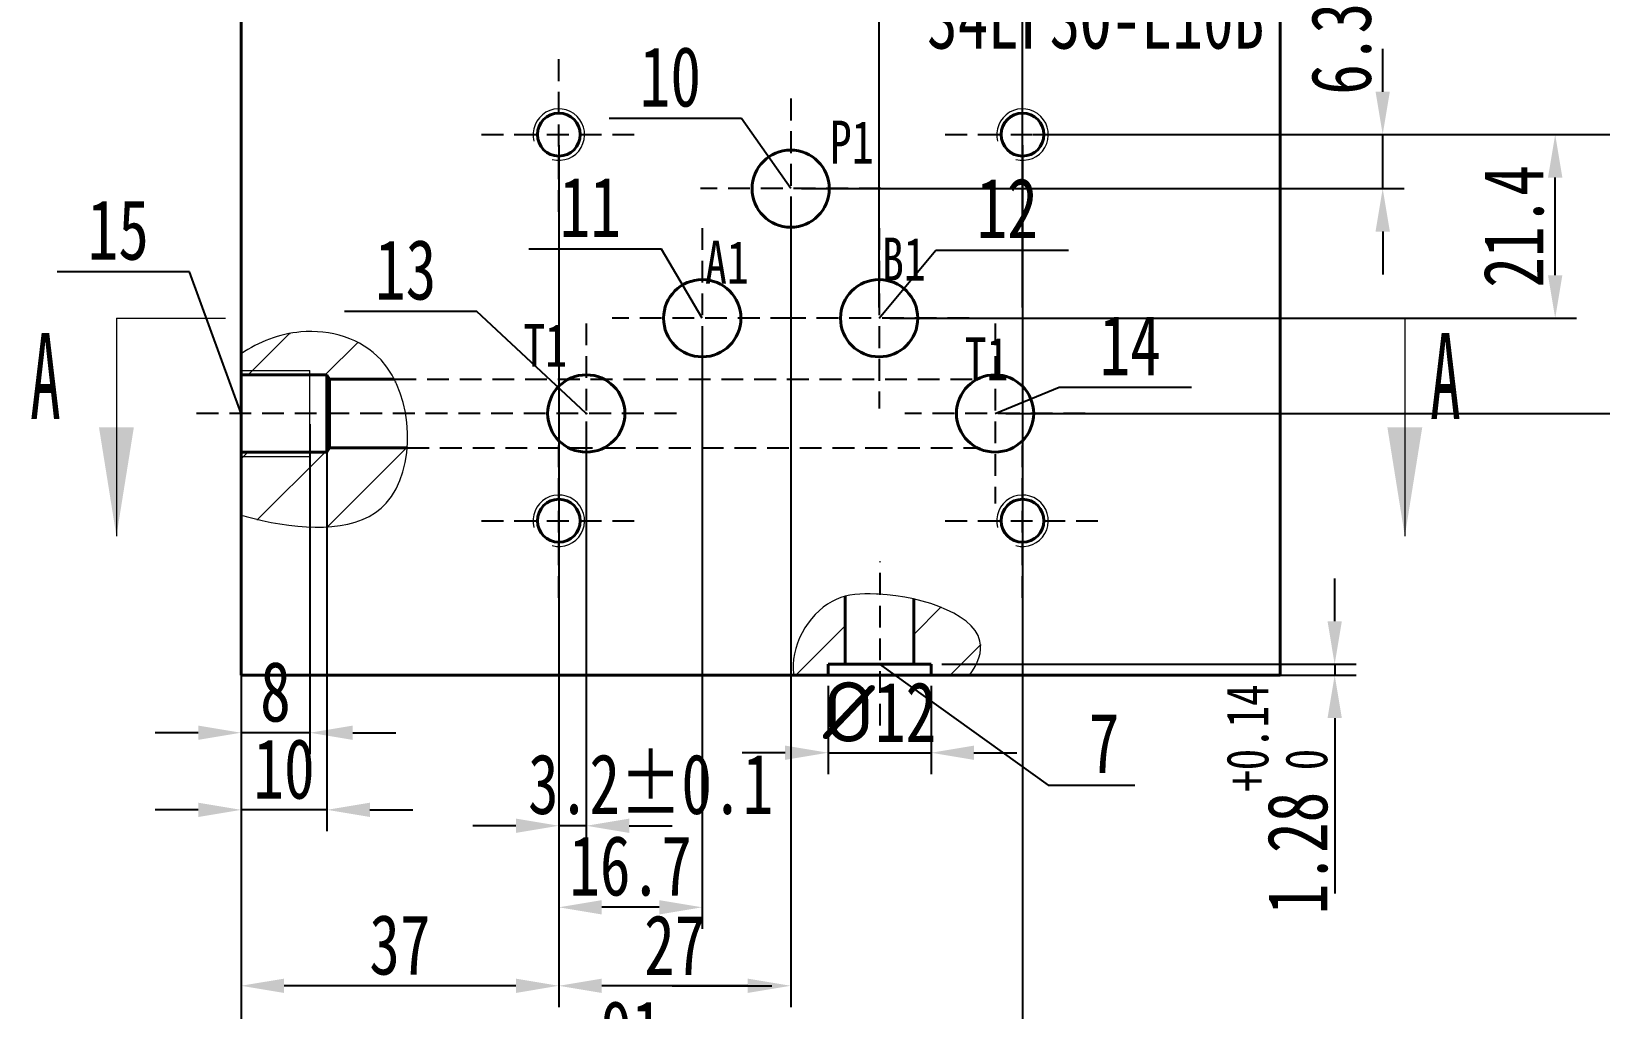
# Model space of a CAD drawing. Header units: millimetres. Extents: x 786 to 1206, y 249 to 546.
# Drawn here: x 927.2 to 1018.6, y 431.1 to 488.1 of the extents above; entities that cross this region are included whole.
import ezdxf
from ezdxf import colors
from ezdxf.entities.mleader import LeaderData, LeaderLine
from ezdxf.math import Vec2, Vec3

# ---------------------------------------------------------------- set-up
doc = ezdxf.new("R2010")
doc.units = ezdxf.units.MM
doc.linetypes.add('HIDDEN', pattern=[1.905, 1.27, -0.635])
doc.layers.add('10', color=7, linetype='Continuous')
doc.styles.add('SLDTEXTSTYLE4', font='TXT', dxfattribs={"width": 0.7})
doc.styles.get("Standard").update_dxf_attribs({"font": '', "height": 3.5})
doc.styles.get('Standard').set_extended_font_data('HYSWLongFangSong')
doc.dimstyles.new('ISO-25', dxfattribs={"dimtxt": 2.5, "dimasz": 2.5, "dimexe": 1.25, "dimexo": 0.625, "dimtad": 1, "dimtxsty": 'Standard', "dimcen": 2.5, "dimadec": 0, "dimazin": 0, "dimtfac": 1, "dimtmove": 0, "dimatfit": 3, "dimfxl": 1, "dimarcsym": 0})
pattern_1 = [(45, (708.027, 285.7158), (-2.245064, 2.245064), [])]
pattern_2 = [(45, (708.027, 285.7158), (-2.245064, 2.245064), [])]

# ---------------------------------------------------------------- blocks, each defined once
blk = doc.blocks.new('SW_DOWELSYMBOL_7')
at = {"layer": '10', "color": 0}
blk.add_circle((0, 0), 2.25, dxfattribs=at)
blk = doc.blocks.new('SW_DOWELSYMBOL_8')
at = {"layer": '10', "color": 0}
blk.add_circle((0, 0), 2.25, dxfattribs=at)
blk = doc.blocks.new('SW_DOWELSYMBOL_9')
at = {"layer": '10', "color": 0}
blk.add_circle((0, 0), 2.25, dxfattribs=at)
blk = doc.blocks.new('SW_DOWELSYMBOL_10')
at = {"layer": '10', "color": 0}
blk.add_circle((0, 0), 2.25, dxfattribs=at)
blk = doc.blocks.new('SW_DOWELSYMBOL_11')
at = {"layer": '10', "color": 0}
blk.add_circle((0, 0), 2.25, dxfattribs=at)
blk = doc.blocks.new('*D73')
at = {"color": 0, "lineweight": -2, "transparency": 16777216}
for p, q in [((973.595, 450.004), (973.595, 444.862)), ((979.595, 450.004), (979.595, 444.862)), ((971.095, 446.112), (968.595, 446.112)), ((973.595, 446.112), (979.595, 446.112)), ((982.095, 446.112), (984.595, 446.112))]:
    blk.add_line(p, q, dxfattribs=at)
at = {"color": 0, "transparency": 16777216}
for points in [[(971.095, 446.529), (971.095, 445.695), (973.595, 446.112)], [(982.095, 446.529), (982.095, 445.695), (979.595, 446.112)]]:
    blk.add_solid(points, dxfattribs=at)
at = {"layer": 'Defpoints', "color": 0, "transparency": 16777216}
for p in [(973.595, 450.629), (979.595, 450.629), (979.595, 446.112)]:
    blk.add_point(p, dxfattribs=at)
at = {"color": 0, "transparency": 16777216, "insert": (976.595, 448.487), "char_height": 3.5, "attachment_point": 5}
blk.add_mtext('{\\fISOCPEUR|b0|i0|c0|p34;%%C}12', dxfattribs=at)
blk = doc.blocks.new('*D74')
at = {"color": 0, "lineweight": -2, "transparency": 16777216}
for p, q in [((1003.097, 453.769), (1003.097, 456.269)), ((980.22, 451.269), (1004.347, 451.269)), ((980.22, 450.629), (1004.347, 450.629)), ((1003.097, 451.269), (1003.097, 450.629)), ((1003.097, 448.129), (1003.097, 445.629))]:
    blk.add_line(p, q, dxfattribs=at)
at = {"color": 0, "transparency": 16777216}
for points in [[(1002.681, 453.769), (1003.514, 453.769), (1003.097, 451.269)], [(1002.681, 448.129), (1003.514, 448.129), (1003.097, 450.629)]]:
    blk.add_solid(points, dxfattribs=at)
at = {"layer": 'Defpoints', "color": 0, "transparency": 16777216}
for p in [(979.595, 451.269), (979.595, 450.629), (1003.097, 450.629)]:
    blk.add_point(p, dxfattribs=at)
at = {"color": 0, "transparency": 16777216, "insert": (999.754, 443.394), "char_height": 3.5, "attachment_point": 5, "rotation": 90}
blk.add_mtext('1.28{\\H0.7x;\\S+0.14^  0;}', dxfattribs=at)
blk = doc.blocks.new('*D75')
at = {"color": 0, "lineweight": -2, "transparency": 16777216}
for p, q in [((939.421, 481.504), (939.421, 431.284)), ((957.921, 481.504), (957.921, 431.284)), ((955.421, 432.534), (941.921, 432.534))]:
    blk.add_line(p, q, dxfattribs=at)
at = {"color": 0, "transparency": 16777216}
for points in [[(941.921, 432.95), (941.921, 432.117), (939.421, 432.534)], [(955.421, 432.95), (955.421, 432.117), (957.921, 432.534)]]:
    blk.add_solid(points, dxfattribs=at)
at = {"layer": 'Defpoints', "color": 0, "transparency": 16777216}
for p in [(939.421, 482.129), (957.921, 482.129), (939.421, 432.534)]:
    blk.add_point(p, dxfattribs=at)
at = {"color": 0, "transparency": 16777216, "insert": (948.671, 434.909), "char_height": 3.5, "attachment_point": 5}
blk.add_mtext('37', dxfattribs=at)
blk = doc.blocks.new('*D76')
at = {"color": 0, "lineweight": -2, "transparency": 16777216}
for p, q in [((939.421, 481.504), (939.421, 426.265)), ((984.921, 481.504), (984.921, 426.265)), ((982.421, 427.515), (941.921, 427.515))]:
    blk.add_line(p, q, dxfattribs=at)
at = {"color": 0, "transparency": 16777216}
for points in [[(941.921, 427.932), (941.921, 427.098), (939.421, 427.515)], [(982.421, 427.932), (982.421, 427.098), (984.921, 427.515)]]:
    blk.add_solid(points, dxfattribs=at)
at = {"layer": 'Defpoints', "color": 0, "transparency": 16777216}
for p in [(939.421, 482.129), (984.921, 482.129), (939.421, 427.515)]:
    blk.add_point(p, dxfattribs=at)
at = {"color": 0, "transparency": 16777216, "insert": (962.171, 429.89), "char_height": 3.5, "attachment_point": 5}
blk.add_mtext('91', dxfattribs=at)
blk = doc.blocks.new('*D77')
at = {"color": 0, "lineweight": -2, "transparency": 16777216}
for p, q in [((1005.893, 484.629), (1005.893, 487.129)), ((985.546, 482.129), (1007.143, 482.129)), ((1005.893, 478.979), (1005.893, 482.129)), ((972.046, 478.979), (1007.143, 478.979)), ((1005.893, 476.479), (1005.893, 473.979))]:
    blk.add_line(p, q, dxfattribs=at)
at = {"color": 0, "transparency": 16777216}
for points in [[(1005.476, 484.629), (1006.31, 484.629), (1005.893, 482.129)], [(1005.476, 476.479), (1006.31, 476.479), (1005.893, 478.979)]]:
    blk.add_solid(points, dxfattribs=at)
at = {"layer": 'Defpoints', "color": 0, "transparency": 16777216}
for p in [(984.921, 482.129), (1005.893, 482.129), (971.421, 478.979)]:
    blk.add_point(p, dxfattribs=at)
at = {"color": 0, "transparency": 16777216, "insert": (1003.486, 487.129), "char_height": 3.5, "attachment_point": 5, "rotation": 90}
blk.add_mtext('6.3', dxfattribs=at)
blk = doc.blocks.new('*D78')
at = {"color": 0, "lineweight": -2, "transparency": 16777216}
for p, q in [((985.546, 482.129), (1017.187, 482.129)), ((1015.937, 473.929), (1015.937, 479.629)), ((977.196, 471.429), (1017.187, 471.429))]:
    blk.add_line(p, q, dxfattribs=at)
at = {"color": 0, "transparency": 16777216}
for points in [[(1015.52, 479.629), (1016.354, 479.629), (1015.937, 482.129)], [(1015.52, 473.929), (1016.354, 473.929), (1015.937, 471.429)]]:
    blk.add_solid(points, dxfattribs=at)
at = {"layer": 'Defpoints', "color": 0, "transparency": 16777216}
for p in [(984.921, 482.129), (1015.937, 482.129), (976.571, 471.429)]:
    blk.add_point(p, dxfattribs=at)
at = {"color": 0, "transparency": 16777216, "insert": (1013.53, 476.779), "char_height": 3.5, "attachment_point": 5, "rotation": 90}
blk.add_mtext('21.4', dxfattribs=at)
blk = doc.blocks.new('*D79')
at = {"color": 0, "lineweight": -2, "transparency": 16777216}
for p, q in [((985.546, 482.129), (1026.97, 482.129)), ((1025.72, 468.379), (1025.72, 479.629)), ((983.946, 465.879), (1026.97, 465.879))]:
    blk.add_line(p, q, dxfattribs=at)
at = {"color": 0, "transparency": 16777216}
for points in [[(1025.303, 479.629), (1026.136, 479.629), (1025.72, 482.129)], [(1025.303, 468.379), (1026.136, 468.379), (1025.72, 465.879)]]:
    blk.add_solid(points, dxfattribs=at)
at = {"layer": 'Defpoints', "color": 0, "transparency": 16777216}
for p in [(984.921, 482.129), (1025.72, 482.129), (983.321, 465.879)]:
    blk.add_point(p, dxfattribs=at)
at = {"color": 0, "transparency": 16777216, "insert": (1023.313, 474.004), "char_height": 3.5, "attachment_point": 5, "rotation": 90}
blk.add_mtext('32.5%%P0.1', dxfattribs=at)
blk = doc.blocks.new('*D80')
at = {"color": 0, "lineweight": -2, "transparency": 16777216}
for p, q in [((957.921, 465.219), (957.921, 440.607)), ((959.521, 465.219), (959.521, 440.607)), ((955.421, 441.857), (952.921, 441.857)), ((959.521, 441.857), (957.921, 441.857)), ((962.021, 441.857), (964.521, 441.857))]:
    blk.add_line(p, q, dxfattribs=at)
at = {"color": 0, "transparency": 16777216}
for points in [[(955.421, 442.274), (955.421, 441.441), (957.921, 441.857)], [(962.021, 442.274), (962.021, 441.441), (959.521, 441.857)]]:
    blk.add_solid(points, dxfattribs=at)
at = {"layer": 'Defpoints', "color": 0, "transparency": 16777216}
for p in [(957.921, 465.844), (959.521, 465.844), (957.921, 441.857)]:
    blk.add_point(p, dxfattribs=at)
at = {"color": 0, "transparency": 16777216, "insert": (963.271, 444.264), "char_height": 3.5, "attachment_point": 5}
blk.add_mtext('3.2%%P0.1', dxfattribs=at)
blk = doc.blocks.new('*D59')
at = {"color": 0, "lineweight": -2, "transparency": 16777216}
for p, q in [((980.746, 500.435), (981.937, 508.203)), ((981.937, 508.203), (997.637, 508.203)), ((976.571, 472.054), (976.571, 501.685)), ((984.921, 472.054), (984.921, 501.685)), ((979.071, 500.435), (982.421, 500.435))]:
    blk.add_line(p, q, dxfattribs=at)
at = {"color": 0, "transparency": 16777216}
for points in [[(979.071, 500.851), (979.071, 500.018), (976.571, 500.435)], [(982.421, 500.851), (982.421, 500.018), (984.921, 500.435)]]:
    blk.add_solid(points, dxfattribs=at)
at = {"layer": 'Defpoints', "color": 0, "transparency": 16777216}
for p in [(984.921, 500.435), (976.571, 471.429), (984.921, 471.429)]:
    blk.add_point(p, dxfattribs=at)
at = {"color": 0, "transparency": 16777216, "insert": (989.787, 510.61), "char_height": 3.5, "attachment_point": 5}
blk.add_mtext('16.7%%P0.1', dxfattribs=at)
blk = doc.blocks.new('_None')
blk = doc.blocks.new('*D82')
at = {"color": 0, "lineweight": -2, "transparency": 16777216}
for p, q in [((939.421, 465.254), (939.421, 446.028)), ((943.421, 465.254), (943.421, 446.028)), ((936.921, 447.278), (934.421, 447.278)), ((943.421, 447.278), (939.421, 447.278)), ((945.921, 447.278), (948.421, 447.278))]:
    blk.add_line(p, q, dxfattribs=at)
at = {"color": 0, "transparency": 16777216}
for points in [[(936.921, 447.695), (936.921, 446.862), (939.421, 447.278)], [(945.921, 447.695), (945.921, 446.862), (943.421, 447.278)]]:
    blk.add_solid(points, dxfattribs=at)
at = {"layer": 'Defpoints', "color": 0, "transparency": 16777216}
for p in [(939.421, 465.879), (943.421, 465.879), (939.421, 447.278)]:
    blk.add_point(p, dxfattribs=at)
at = {"color": 0, "transparency": 16777216, "insert": (941.421, 449.653), "char_height": 3.5, "attachment_point": 5}
blk.add_mtext('8', dxfattribs=at)
blk = doc.blocks.new('*D83')
at = {"color": 0, "lineweight": -2, "transparency": 16777216}
for p, q in [((939.421, 465.254), (939.421, 441.535)), ((944.421, 465.254), (944.421, 441.535)), ((936.921, 442.785), (934.421, 442.785)), ((944.421, 442.785), (939.421, 442.785)), ((946.921, 442.785), (949.421, 442.785))]:
    blk.add_line(p, q, dxfattribs=at)
at = {"color": 0, "transparency": 16777216}
for points in [[(936.921, 443.202), (936.921, 442.368), (939.421, 442.785)], [(946.921, 443.202), (946.921, 442.368), (944.421, 442.785)]]:
    blk.add_solid(points, dxfattribs=at)
at = {"layer": 'Defpoints', "color": 0, "transparency": 16777216}
for p in [(939.421, 465.879), (944.421, 465.879), (939.421, 442.785)]:
    blk.add_point(p, dxfattribs=at)
at = {"color": 0, "transparency": 16777216, "insert": (941.921, 445.16), "char_height": 3.5, "attachment_point": 5}
blk.add_mtext('10', dxfattribs=at)
blk = doc.blocks.new('*D84')
at = {"color": 0, "lineweight": -2, "transparency": 16777216}
for p, q in [((957.921, 478.354), (957.921, 431.284)), ((971.421, 478.354), (971.421, 431.284)), ((968.921, 432.534), (960.421, 432.534))]:
    blk.add_line(p, q, dxfattribs=at)
at = {"color": 0, "transparency": 16777216}
for points in [[(960.421, 432.95), (960.421, 432.117), (957.921, 432.534)], [(968.921, 432.95), (968.921, 432.117), (971.421, 432.534)]]:
    blk.add_solid(points, dxfattribs=at)
at = {"layer": 'Defpoints', "color": 0, "transparency": 16777216}
for p in [(957.921, 478.979), (971.421, 478.979), (957.921, 432.534)]:
    blk.add_point(p, dxfattribs=at)
at = {"color": 0, "transparency": 16777216, "insert": (964.671, 434.909), "char_height": 3.5, "attachment_point": 5}
blk.add_mtext('27', dxfattribs=at)
blk = doc.blocks.new('*D85')
at = {"color": 0, "lineweight": -2, "transparency": 16777216}
for p, q in [((966.271, 470.804), (966.271, 435.857)), ((957.921, 459.004), (957.921, 435.857)), ((963.771, 437.107), (960.421, 437.107))]:
    blk.add_line(p, q, dxfattribs=at)
at = {"color": 0, "transparency": 16777216}
for points in [[(960.421, 437.524), (960.421, 436.691), (957.921, 437.107)], [(963.771, 437.524), (963.771, 436.691), (966.271, 437.107)]]:
    blk.add_solid(points, dxfattribs=at)
at = {"layer": 'Defpoints', "color": 0, "transparency": 16777216}
for p in [(966.271, 471.429), (957.921, 459.629), (957.921, 437.107)]:
    blk.add_point(p, dxfattribs=at)
at = {"color": 0, "transparency": 16777216, "insert": (962.096, 439.514), "char_height": 3.5, "attachment_point": 5}
blk.add_mtext('16.7', dxfattribs=at)

msp = doc.modelspace()

# ---------------------------------------------------------------- hatches: boundary and pattern name
at = {"linetype": 'Continuous', "lineweight": 0}
h = msp.add_hatch(dxfattribs=at)
h.set_pattern_fill('ANSI31', style=0)
h.set_pattern_definition(pattern_1)
edge = h.paths.add_edge_path(flags=0)
edge.add_spline(control_points=[(949.0952, 463.8789), (948.9964, 462.6209), (947.7196, 458.9243), (942.9213, 459.0556), (939.8182, 459.8386), (939.4211, 459.9626)], knot_values=[0.479497, 0.479497, 0.479497, 0.479497, 0.5711586, 0.7682689, 0.7987337, 0.7987337, 0.7987337, 0.7987337], weights=[1, 1, 1, 1, 1, 1], degree=3, periodic=0)
edge.add_spline(control_points=[(939.4211, 459.9626), (939.8182, 459.8386), (942.9213, 459.0556), (949.7324, 458.8692), (949.4552, 469.404), (943.3026, 471.1453), (940.45, 470.0684), (939.4211, 469.3528)], knot_values=[0.2012663, 0.2012663, 0.2012663, 0.2012663, 0.2317311, 0.4288414, 0.6544157, 0.788304, 0.8853018, 0.8853018, 0.8853018, 0.8853018], weights=[1, 1, 1, 1, 1, 1, 1, 1], degree=3, periodic=0)
edge.add_spline(control_points=[(939.4211, 469.3528), (940.45, 470.0684), (943.3026, 471.1453), (946.8833, 470.1319), (948.1294, 468.2926), (948.3425, 467.8789)], knot_values=[0.1146982, 0.1146982, 0.1146982, 0.1146982, 0.211696, 0.3455843, 0.3803532, 0.3803532, 0.3803532, 0.3803532], weights=[1, 1, 1, 1, 1, 1], degree=3, periodic=0)
edge.add_spline(control_points=[(948.3425, 467.8789), (948.3426, 467.8789), (948.3446, 467.875), (948.3485, 467.8673), (948.3614, 467.8421), (948.3961, 467.7746), (948.4435, 467.6736), (948.4922, 467.5695), (948.5553, 467.4269), (948.6201, 467.2589), (948.6823, 467.0975), (948.7478, 466.9081), (948.8074, 466.7042), (948.8645, 466.509), (948.9176, 466.2955), (948.9613, 466.0792), (949.0044, 465.8656), (949.0394, 465.6437), (949.0642, 465.4317), (949.0894, 465.217), (949.1048, 465.0065), (949.1125, 464.8187), (949.1202, 464.6289), (949.1202, 464.4569), (949.1171, 464.317), (949.1141, 464.1773), (949.108, 464.0659), (949.1032, 463.9918), (949.0985, 463.9177), (949.0952, 463.879), (949.0952, 463.8789)], knot_values=[0, 0, 0, 0, 0.0004297, 0.0004297, 0.0004297, 0.0018556, 0.0018556, 0.0018556, 0.0033229, 0.0033229, 0.0033229, 0.0047315, 0.0047315, 0.0047315, 0.0060795, 0.0060795, 0.0060795, 0.007411, 0.007411, 0.007411, 0.0087602, 0.0087602, 0.0087602, 0.0101227, 0.0101227, 0.0101227, 0.0114833, 0.0114833, 0.0114833, 0.0128442, 0.0128442, 0.0128442, 0.0128442], weights=[1, 1, 1, 1, 1, 1, 1, 1, 1, 1, 1, 1, 1, 1, 1, 1, 1, 1, 1, 1, 1, 1, 1, 1, 1, 1, 1, 1, 1, 1, 1], degree=3, periodic=0)
edge = h.paths.add_edge_path(flags=0)
edge.add_spline(control_points=[(947.4211, 469.1571), (947.4211, 469.1571), (947.402, 469.1764), (947.3656, 469.2112), (947.3111, 469.2635), (947.2167, 469.3513), (947.0933, 469.4521), (946.9331, 469.5829), (946.7192, 469.7384), (946.4661, 469.8857), (946.2419, 470.0161), (945.9811, 470.1437), (945.6963, 470.2529), (945.4318, 470.3543), (945.1405, 470.442), (944.841, 470.507), (944.5377, 470.5729), (944.2184, 470.6171), (943.9103, 470.6377), (943.5818, 470.6596), (943.2565, 470.6554), (942.9651, 470.6335), (942.6686, 470.6113), (942.3978, 470.5705), (942.1744, 470.5271), (941.9599, 470.4853), (941.783, 470.4403), (941.6569, 470.4056), (941.5323, 470.3713), (941.4543, 470.3466), (941.4298, 470.339), (941.4043, 470.331), (941.4364, 470.3416), (941.5229, 470.3673), (941.6103, 470.3932), (941.7552, 470.4347), (941.9452, 470.4784), (942.1252, 470.5198), (942.3503, 470.5638), (942.6048, 470.5967), (942.8485, 470.6282), (943.1255, 470.6499), (943.4156, 470.6522), (943.7187, 470.6545), (944.0445, 470.6354), (944.3632, 470.5915), (944.7285, 470.5413), (945.0965, 470.4565), (945.4285, 470.3479), (945.7829, 470.2321), (946.1092, 470.0855), (946.3835, 469.9327), (946.6145, 469.804), (946.8152, 469.6678), (946.9764, 469.5445), (947.1138, 469.4394), (947.2252, 469.3418), (947.3016, 469.2713), (947.3787, 469.2003), (947.4211, 469.1571), (947.4211, 469.1571)], knot_values=[0, 0, 0, 0, 0.0011592, 0.0011592, 0.0011592, 0.0029071, 0.0029071, 0.0029071, 0.0051819, 0.0051819, 0.0051819, 0.007192, 0.007192, 0.007192, 0.0090593, 0.0090593, 0.0090593, 0.0109542, 0.0109542, 0.0109542, 0.0129781, 0.0129781, 0.0129781, 0.0150353, 0.0150353, 0.0150353, 0.0170081, 0.0170081, 0.0170081, 0.0189572, 0.0189572, 0.0189572, 0.0209914, 0.0209914, 0.0209914, 0.0230446, 0.0230446, 0.0230446, 0.0249869, 0.0249869, 0.0249869, 0.0268469, 0.0268469, 0.0268469, 0.0287946, 0.0287946, 0.0287946, 0.0310367, 0.0310367, 0.0310367, 0.0334267, 0.0334267, 0.0334267, 0.0354275, 0.0354275, 0.0354275, 0.0371319, 0.0371319, 0.0371319, 0.0388592, 0.0388592, 0.0388592, 0.0388592], weights=[1, 1, 1, 1, 1, 1, 1, 1, 1, 1, 1, 1, 1, 1, 1, 1, 1, 1, 1, 1, 1, 1, 1, 1, 1, 1, 1, 1, 1, 1, 1, 1, 1, 1, 1, 1, 1, 1, 1, 1, 1, 1, 1, 1, 1, 1, 1, 1, 1, 1, 1, 1, 1, 1, 1, 1, 1, 1, 1, 1, 1], degree=3, periodic=0)
edge = h.paths.add_edge_path(flags=0)
edge.add_spline(control_points=[(947.4211, 460.2365), (947.4211, 460.2365), (947.4177, 460.2338), (947.4109, 460.2286), (947.3873, 460.2104), (947.3215, 460.1596), (947.2215, 460.0922), (947.0972, 460.0084), (946.9167, 459.8985), (946.6944, 459.793), (946.4892, 459.6956), (946.2427, 459.5995), (945.9691, 459.5197), (945.7036, 459.4423), (945.4058, 459.3785), (945.0975, 459.3344), (944.7822, 459.2894), (944.4473, 459.2637), (944.1222, 459.2554), (943.7876, 459.2468), (943.4536, 459.2561), (943.1494, 459.2751), (942.8441, 459.2941), (942.56, 459.3231), (942.32, 459.3526), (942.0832, 459.3817), (941.8829, 459.4118), (941.735, 459.4355), (941.588, 459.459), (941.489, 459.4766), (941.4462, 459.4841), (941.4031, 459.4917), (941.4163, 459.4893), (941.4848, 459.4773), (941.554, 459.4653), (941.6817, 459.4432), (941.8566, 459.4165), (942.0295, 459.3901), (942.2533, 459.3587), (942.5102, 459.3305), (942.7592, 459.3031), (943.0458, 459.2782), (943.3483, 459.2643), (943.6469, 459.2505), (943.9688, 459.2473), (944.2882, 459.261), (944.6248, 459.2755), (944.9683, 459.3097), (945.287, 459.3641), (945.6319, 459.423), (945.9586, 459.5079), (946.2383, 459.606), (946.4995, 459.6977), (946.7277, 459.8032), (946.9097, 459.9027), (947.0702, 459.9904), (947.1986, 460.075), (947.2859, 460.1365), (947.3736, 460.1984), (947.4211, 460.2365), (947.4211, 460.2365)], knot_values=[0, 0, 0, 0, 0.0004957, 0.0004957, 0.0004957, 0.00224, 0.00224, 0.00224, 0.004413, 0.004413, 0.004413, 0.0064152, 0.0064152, 0.0064152, 0.0083594, 0.0083594, 0.0083594, 0.0103508, 0.0103508, 0.0103508, 0.0124016, 0.0124016, 0.0124016, 0.0144581, 0.0144581, 0.0144581, 0.0164858, 0.0164858, 0.0164858, 0.0185008, 0.0185008, 0.0185008, 0.0205382, 0.0205382, 0.0205382, 0.0225987, 0.0225987, 0.0225987, 0.024635, 0.024635, 0.024635, 0.0266082, 0.0266082, 0.0266082, 0.0285563, 0.0285563, 0.0285563, 0.0306134, 0.0306134, 0.0306134, 0.0328432, 0.0328432, 0.0328432, 0.0349174, 0.0349174, 0.0349174, 0.0367419, 0.0367419, 0.0367419, 0.0385846, 0.0385846, 0.0385846, 0.0385846], weights=[1, 1, 1, 1, 1, 1, 1, 1, 1, 1, 1, 1, 1, 1, 1, 1, 1, 1, 1, 1, 1, 1, 1, 1, 1, 1, 1, 1, 1, 1, 1, 1, 1, 1, 1, 1, 1, 1, 1, 1, 1, 1, 1, 1, 1, 1, 1, 1, 1, 1, 1, 1, 1, 1, 1, 1, 1, 1, 1, 1, 1], degree=3, periodic=0)
h = msp.add_hatch(dxfattribs=at)
h.set_pattern_fill('ANSI31', style=0)
h.set_pattern_definition(pattern_1)
edge = h.paths.add_edge_path(flags=0)
edge.add_line((944.5713, 467.8789), (948.3425, 467.8789))
edge.add_spline(control_points=[(948.3425, 467.8789), (948.1294, 468.2926), (946.8833, 470.1319), (943.3026, 471.1453), (940.45, 470.0684), (939.4211, 469.3528)], knot_values=[0.6196468, 0.6196468, 0.6196468, 0.6196468, 0.6544157, 0.788304, 0.8853018, 0.8853018, 0.8853018, 0.8853018], weights=[1, 1, 1, 1, 1, 1], degree=3, periodic=0)
edge.add_line((939.4211, 469.3528), (939.4211, 468.1289))
edge.add_line((939.4211, 468.1289), (944.4211, 468.1289))
edge.add_spline(control_points=[(944.4211, 468.1289), (944.4712, 468.0456), (944.5213, 467.9622), (944.5713, 467.8789)], knot_values=[0.0063036, 0.0063036, 0.0063036, 0.0063036, 0.0068869, 0.0068869, 0.0068869, 0.0068869], weights=[1, 1, 1, 1], degree=3, periodic=0)
h = msp.add_hatch(dxfattribs=at)
h.set_pattern_fill('ANSI31', style=0)
h.set_pattern_definition(pattern_1)
edge = h.paths.add_edge_path(flags=0)
edge.add_line((949.0952, 463.8789), (944.5713, 463.8789))
edge.add_spline(control_points=[(944.5713, 463.8789), (944.5213, 463.7956), (944.4712, 463.7122), (944.4211, 463.6289)], knot_values=[0.0162422, 0.0162422, 0.0162422, 0.0162422, 0.0168284, 0.0168284, 0.0168284, 0.0168284], weights=[1, 1, 1, 1], degree=3, periodic=0)
edge.add_line((944.4211, 463.6289), (939.4211, 463.6289))
edge.add_line((939.4211, 463.6289), (939.4211, 459.9626))
edge.add_spline(control_points=[(939.4211, 459.9626), (939.8182, 459.8386), (942.9213, 459.0556), (947.7196, 458.9243), (948.9964, 462.6209), (949.0952, 463.8789)], knot_values=[0.2012663, 0.2012663, 0.2012663, 0.2012663, 0.2317311, 0.4288414, 0.520503, 0.520503, 0.520503, 0.520503], weights=[1, 1, 1, 1, 1, 1], degree=3, periodic=0)
h = msp.add_hatch(dxfattribs=at)
h.set_pattern_fill('ANSI31', style=0)
h.set_pattern_definition(pattern_2)
edge = h.paths.add_edge_path(flags=0)
edge.add_spline(control_points=[(978.5953, 455.0686), (980.4615, 454.643), (983.0617, 453.3478), (982.3386, 451.3096), (981.8314, 450.6289)], knot_values=[0.3369233, 0.3369233, 0.3369233, 0.3369233, 0.5098662, 0.60043, 0.60043, 0.60043, 0.60043], weights=[1, 1, 1, 1, 1], degree=3, periodic=0)
edge.add_spline(control_points=[(981.8314, 450.6289), (982.3386, 451.3096), (983.2797, 453.9625), (977.4707, 455.6896), (972.9218, 455.0698), (971.3366, 452.2421), (971.5998, 450.6289)], knot_values=[0.39957, 0.39957, 0.39957, 0.39957, 0.4901338, 0.742546, 0.8244866, 1, 1, 1, 1], weights=[1, 1, 1, 1, 1, 1, 1], degree=3, periodic=0)
edge.add_spline(control_points=[(971.5998, 450.6289), (971.5843, 450.7243), (971.5734, 450.8208), (971.5671, 450.9176), (971.5401, 451.3277), (971.595, 451.7496), (971.7027, 452.1414), (971.7971, 452.4848), (971.9344, 452.8157), (972.0939, 453.1134), (972.2322, 453.3717), (972.3903, 453.61), (972.5476, 453.8129), (972.7008, 454.0102), (972.8563, 454.1779), (972.9891, 454.3063), (973.1263, 454.439), (973.2421, 454.5337), (973.3169, 454.5923), (973.3913, 454.6506), (973.4274, 454.6757), (973.4202, 454.6704), (973.4131, 454.6653), (973.365, 454.6311), (973.2824, 454.565), (973.1958, 454.4956), (973.0687, 454.3879), (972.9235, 454.2416), (972.7787, 454.0956), (972.6129, 453.9069), (972.4541, 453.6882), (972.2508, 453.4082), (972.0535, 453.0709), (971.9005, 452.7092), (971.767, 452.3933), (971.6629, 452.0508), (971.6069, 451.7016), (971.5505, 451.3499), (971.5425, 450.9805), (971.5998, 450.6289)], knot_values=[0, 0, 0, 0, 0.0005821, 0.0005821, 0.0005821, 0.0030963, 0.0030963, 0.0030963, 0.0052877, 0.0052877, 0.0052877, 0.0071868, 0.0071868, 0.0071868, 0.0090379, 0.0090379, 0.0090379, 0.0109528, 0.0109528, 0.0109528, 0.012856, 0.012856, 0.012856, 0.0147022, 0.0147022, 0.0147022, 0.016641, 0.016641, 0.016641, 0.0185731, 0.0185731, 0.0185731, 0.0210565, 0.0210565, 0.0210565, 0.0232156, 0.0232156, 0.0232156, 0.025399, 0.025399, 0.025399, 0.025399], weights=[1, 1, 1, 1, 1, 1, 1, 1, 1, 1, 1, 1, 1, 1, 1, 1, 1, 1, 1, 1, 1, 1, 1, 1, 1, 1, 1, 1, 1, 1, 1, 1, 1, 1, 1, 1, 1, 1, 1, 1], degree=3, periodic=0)
edge.add_spline(control_points=[(971.5998, 450.6289), (971.3366, 452.2421), (972.605, 454.5047), (974.329, 455.1572), (974.5953, 455.2262)], knot_values=[0, 0, 0, 0, 0.1755134, 0.2059991, 0.2059991, 0.2059991, 0.2059991], weights=[1, 1, 1, 1, 1], degree=3, periodic=0)
edge.add_spline(control_points=[(974.5953, 455.2262), (974.5954, 455.2262), (974.6009, 455.2277), (974.6118, 455.2304), (974.6406, 455.2378), (974.7087, 455.2551), (974.8099, 455.2755), (974.9091, 455.2954), (975.0429, 455.3184), (975.2008, 455.3366), (975.3578, 455.3546), (975.5431, 455.3681), (975.7417, 455.3736), (975.9424, 455.3791), (976.1624, 455.3771), (976.3829, 455.3681), (976.6075, 455.3589), (976.8391, 455.342), (977.058, 455.3201), (977.278, 455.298), (977.4914, 455.2703), (977.6808, 455.2416), (977.8671, 455.2134), (978.0352, 455.1836), (978.1719, 455.1574), (978.3066, 455.1316), (978.4142, 455.1087), (978.4859, 455.093), (978.5577, 455.0773), (978.5953, 455.0686), (978.5953, 455.0686)], knot_values=[0, 0, 0, 0, 0.0005113, 0.0005113, 0.0005113, 0.0018821, 0.0018821, 0.0018821, 0.0032248, 0.0032248, 0.0032248, 0.0045593, 0.0045593, 0.0045593, 0.0059082, 0.0059082, 0.0059082, 0.007282, 0.007282, 0.007282, 0.0086628, 0.0086628, 0.0086628, 0.0100209, 0.0100209, 0.0100209, 0.011359, 0.011359, 0.011359, 0.0126984, 0.0126984, 0.0126984, 0.0126984], weights=[1, 1, 1, 1, 1, 1, 1, 1, 1, 1, 1, 1, 1, 1, 1, 1, 1, 1, 1, 1, 1, 1, 1, 1, 1, 1, 1, 1, 1, 1, 1], degree=3, periodic=0)
h = msp.add_hatch(dxfattribs=at)
h.set_pattern_fill('ANSI31', style=0)
h.set_pattern_definition(pattern_2)
edge = h.paths.add_edge_path(flags=0)
edge.add_spline(control_points=[(974.5953, 455.2262), (974.329, 455.1572), (972.605, 454.5047), (971.3366, 452.2421), (971.5998, 450.6289)], knot_values=[0.7940009, 0.7940009, 0.7940009, 0.7940009, 0.8244866, 1, 1, 1, 1], weights=[1, 1, 1, 1, 1], degree=3, periodic=0)
edge.add_line((971.5998, 450.6289), (973.5953, 450.6289))
edge.add_line((973.5953, 450.6289), (973.5953, 451.2689))
edge.add_line((973.5953, 451.2689), (974.5953, 451.2689))
edge.add_line((974.5953, 451.2689), (974.5953, 455.2262))
h = msp.add_hatch(dxfattribs=at)
h.set_pattern_fill('ANSI31', style=0)
h.set_pattern_definition(pattern_2)
edge = h.paths.add_edge_path(flags=0)
edge.add_line((978.5953, 451.2689), (979.5953, 451.2689))
edge.add_line((979.5953, 451.2689), (979.5953, 450.6289))
edge.add_line((979.5953, 450.6289), (981.8314, 450.6289))
edge.add_spline(control_points=[(981.8314, 450.6289), (982.3386, 451.3096), (983.0617, 453.3478), (980.4615, 454.643), (978.5953, 455.0686)], knot_values=[0.39957, 0.39957, 0.39957, 0.39957, 0.4901338, 0.6630767, 0.6630767, 0.6630767, 0.6630767], weights=[1, 1, 1, 1, 1], degree=3, periodic=0)
edge.add_line((978.5953, 455.0686), (978.5953, 451.2689))

# ---------------------------------------------------------------- linework, layer by layer
at = {"color": 7, "linetype": 'Continuous', "lineweight": 40}
for p, q in [((939.4211, 496.6289), (939.4211, 450.6289)), ((999.9211, 450.6289), (999.9211, 496.6289)), ((939.4211, 468.1289), (944.4211, 468.1289)), ((944.4211, 468.1289), (944.5713, 467.8789)), ((944.4211, 468.1289), (944.4211, 463.6289)), ((944.5713, 467.8789), (944.5713, 463.8789)), ((944.5713, 467.8789), (948.3425, 467.8789)), ((944.4211, 463.6289), (939.4211, 463.6289)), ((944.5713, 463.8789), (944.4211, 463.6289)), ((949.0952, 463.8789), (944.5713, 463.8789)), ((974.5953, 455.2262), (974.5953, 451.2689)), ((978.5953, 451.2689), (978.5953, 455.0686)), ((939.4211, 450.6289), (999.9211, 450.6289)), ((973.5953, 451.2689), (974.5953, 451.2689)), ((973.5953, 451.2689), (973.5953, 450.6289)), ((978.5953, 451.2689), (974.5953, 451.2689)), ((978.5953, 451.2689), (974.5953, 451.2689)), ((978.5953, 451.2689), (979.5953, 451.2689)), ((979.5953, 450.6289), (979.5953, 451.2689))]:
    msp.add_line(p, q, dxfattribs=at)
at = {"linetype": 'HIDDEN'}
for p, q in [((957.9211, 477.6289), (957.9211, 486.6289)), ((984.9211, 477.6289), (984.9211, 486.6289)), ((971.4211, 484.2289), (971.4211, 473.7289)), ((953.4211, 482.1289), (962.4211, 482.1289)), ((980.4211, 482.1289), (989.4211, 482.1289)), ((976.6711, 478.9789), (966.1711, 478.9789)), ((966.2711, 476.6789), (966.2711, 466.1789)), ((976.5711, 476.6789), (976.5711, 466.1789)), ((959.5211, 471.1289), (959.5211, 460.6289)), ((971.5211, 471.4289), (961.0211, 471.4289)), ((981.8211, 471.4289), (971.3211, 471.4289)), ((983.3211, 471.1289), (983.3211, 460.6289)), ((948.3425, 467.8789), (982.2903, 467.8789)), ((964.7711, 465.8789), (936.4211, 465.8789)), ((964.7711, 465.8789), (954.2711, 465.8789)), ((988.5711, 465.8789), (978.0711, 465.8789)), ((949.0952, 463.8789), (982.2903, 463.8789)), ((957.9211, 455.1289), (957.9211, 464.1289)), ((984.9211, 455.1289), (984.9211, 464.1289)), ((953.4211, 459.6289), (962.4211, 459.6289)), ((980.4211, 459.6289), (989.4211, 459.6289)), ((976.6305, 447.6957), (976.6305, 457.2563))]:
    msp.add_line(p, q, dxfattribs=at)
at = {"color": 7, "lineweight": 0}
for p, q in [((932.1611, 471.4289), (938.5111, 471.4289)), ((1007.1811, 471.4289), (1000.8311, 471.4289))]:
    msp.add_line(p, q, dxfattribs=at)
at = {"color": 7, "linetype": 'Continuous', "lineweight": 0}
for p, q in [((932.1611, 471.4289), (932.1611, 458.7289)), ((1007.1811, 471.4289), (1007.1811, 458.7289)), ((939.4211, 468.3789), (943.4211, 468.3789)), ((943.4211, 463.3789), (943.4211, 468.3789)), ((939.4211, 463.3789), (943.4211, 463.3789))]:
    msp.add_line(p, q, dxfattribs=at)
at = {"lineweight": 40}
for p, q in [((976.5953, 451.2689), (979.5953, 451.2689)), ((979.5953, 451.2689), (979.5953, 450.6289))]:
    msp.add_line(p, q, dxfattribs=at)
for p, q in [((1003.0974, 445.6289), (1003.0974, 443.3937)), ((1003.0974, 443.3937), (1003.0974, 437.9087)), ((964.5211, 432.5336), (966.7125, 432.5336)), ((966.7125, 432.5336), (970.3218, 432.5336))]:
    msp.add_line(p, q)
at = {"color": 7, "linetype": 'Continuous', "lineweight": 40}
for centre, radius in [((957.9211, 482.1289), 1.25), ((984.9211, 482.1289), 1.25), ((971.4211, 478.9789), 2.25), ((966.2711, 471.4289), 2.25), ((976.5711, 471.4289), 2.25), ((959.5211, 465.8789), 2.25), ((983.3211, 465.8789), 2.25), ((957.9211, 459.6289), 1.25), ((984.9211, 459.6289), 1.25)]:
    msp.add_circle(centre, radius, dxfattribs=at)
at = {"color": 7, "linetype": 'Continuous', "lineweight": 0}
for centre in [(957.9211, 482.1289), (984.9211, 482.1289), (957.9211, 459.6289), (984.9211, 459.6289)]:
    msp.add_arc(centre, 1.5, 255, 195, dxfattribs=at)
for points, knots in [([(939.4211, 459.9626), (939.8182, 459.8386), (942.9213, 459.0556), (949.7324, 458.8692), (949.4552, 469.404), (943.3026, 471.1453), (940.45, 470.0684), (939.4211, 469.3528)], [0.20126631, 0.20126631, 0.20126631, 0.20126631, 0.23173115, 0.42884136, 0.65441567, 0.78830399, 0.88530178, 0.88530178, 0.88530178, 0.88530178]), ([(981.8314, 450.6289), (982.3386, 451.3096), (983.2797, 453.9625), (977.4707, 455.6896), (972.9218, 455.0698), (971.3366, 452.2421), (971.5998, 450.6289)], [0.39956997, 0.39956997, 0.39956997, 0.39956997, 0.49013377, 0.74254599, 0.82448663, 1, 1, 1, 1])]:
    msp.add_open_spline(points, degree=3, knots=knots, dxfattribs=at)
at = {"color": 7, "linetype": 'Continuous', "lineweight": 15}
msp.add_open_spline([(958.336, 467.7575), (958.3373, 467.7696), (958.3385, 467.7817), (958.3398, 467.7939)], degree=3, dxfattribs=at)
msp.add_open_spline([(959.5211, 465.8437), (959.5243, 465.8437), (959.5275, 465.8442), (959.5306, 465.8451), (959.5343, 465.8461), (959.5378, 465.8478), (959.5409, 465.85), (959.5441, 465.8523), (959.5469, 465.855), (959.5491, 465.8582), (959.5514, 465.8614), (959.5532, 465.865), (959.5543, 465.8687), (959.5554, 465.8725), (959.5559, 465.8765), (959.5558, 465.8805), (959.5556, 465.8845), (959.5547, 465.8885), (959.5532, 465.8922), (959.5517, 465.8959), (959.5496, 465.8994), (959.5469, 465.9024), (959.5443, 465.9054), (959.5412, 465.9079), (959.5377, 465.9098), (959.5343, 465.9117), (959.5305, 465.913), (959.5267, 465.9137), (959.5229, 465.9143), (959.5189, 465.9143), (959.5151, 465.9136), (959.5114, 465.9129), (959.5077, 465.9116), (959.5043, 465.9097), (959.501, 465.9078), (959.4979, 465.9054), (959.4953, 465.9025), (959.4928, 465.8996), (959.4906, 465.8962), (959.4891, 465.8926), (959.4876, 465.8889), (959.4867, 465.885), (959.4865, 465.8811), (959.4862, 465.8771), (959.4867, 465.873), (959.4878, 465.8692), (959.4889, 465.8653), (959.4906, 465.8616), (959.493, 465.8584), (959.4952, 465.8551), (959.4981, 465.8522), (959.5014, 465.85), (959.5046, 465.8477), (959.5082, 465.846), (959.512, 465.8449), (959.5149, 465.8441), (959.518, 465.8437), (959.5211, 465.8437)], degree=3, knots=[0, 0, 0, 0, 0.00001914167, 0.00001914167, 0.00001914167, 0.00004220445, 0.00004220445, 0.00004220445, 0.00006543879, 0.00006543879, 0.00006543879, 0.00008899375, 0.00008899375, 0.00008899375, 0.00011287268, 0.00011287268, 0.00011287268, 0.00013694376, 0.00013694376, 0.00013694376, 0.00016099503, 0.00016099503, 0.00016099503, 0.00018481755, 0.00018481755, 0.00018481755, 0.00020829574, 0.00020829574, 0.00020829574, 0.00023146842, 0.00023146842, 0.00023146842, 0.00025451624, 0.00025451624, 0.00025451624, 0.00027767401, 0.00027767401, 0.00027767401, 0.00030112108, 0.00030112108, 0.00030112108, 0.00032490701, 0.00032490701, 0.00032490701, 0.00034893814, 0.00034893814, 0.00034893814, 0.00037301952, 0.00037301952, 0.00037301952, 0.00039693143, 0.00039693143, 0.00039693143, 0.00042052025, 0.00042052025, 0.00042052025, 0.00043890406, 0.00043890406, 0.00043890406, 0.00043890406], dxfattribs=at)
at = {"color": 7, "linetype": 'Continuous', "lineweight": 0}
for points in [[(932.1611, 458.7289), (933.1771, 465.0789), (931.1451, 465.0789)], [(1007.1811, 458.7289), (1008.1971, 465.0789), (1006.1651, 465.0789)]]:
    msp.add_solid(points, dxfattribs=at)

# ---------------------------------------------------------------- block references
at = {"layer": '10', "lineweight": 40}
for name, p in [('SW_DOWELSYMBOL_7', (971.4211, 478.9789)), ('SW_DOWELSYMBOL_11', (966.2711, 471.4289)), ('SW_DOWELSYMBOL_10', (976.5711, 471.4289)), ('SW_DOWELSYMBOL_9', (959.5211, 465.8789)), ('SW_DOWELSYMBOL_8', (983.3211, 465.8789))]:
    msp.add_blockref(name, p, dxfattribs=at)

# ---------------------------------------------------------------- texts
at = {"attachment_point": 1}
for s, width, insert, char_height in [('34EF3O-E10B', 14.155359, (979.3591, 490.638), 3.5), ('P1', 1.784796, (973.7015, 482.944), 2.5), ('B1', 1.784796, (976.7401, 476.1274), 2.5), ('A1', 1.784796, (966.4331, 475.9393), 2.5), ('T1', 1.784796, (955.8554, 471.0987), 2.5), ('T1', 1.784796, (981.5566, 470.3116), 2.5)]:
    msp.add_mtext_dynamic_manual_height_columns(s, width=width, gutter_width=17.5, heights=[0], dxfattribs=dict(at, insert=insert, char_height=char_height))
at = {"color": 7, "linetype": 'Continuous', "char_height": 5, "attachment_point": 1, "style": 'SLDTEXTSTYLE4'}
for insert in [(927.1346, 470.5624), (1008.6542, 470.5624)]:
    msp.add_mtext('{\\fHYSWLongFangSong|b0|i0|c134|p2;A}', dxfattribs=dict(at, insert=insert))

# ---------------------------------------------------------------- dimensions: what is measured, and where the dimension line sits
for base, p1, p2, text, picture, middle in [((984.9211, 500.4346), (976.5711, 471.4289), (984.9211, 471.4289), '16.7%%P0.1', '*D59', (982.5619, 508.2031)), ((957.9211, 441.8572), (959.5211, 465.8437), (957.9211, 465.8437), '3.2%%P0.1', '*D80', (963.2711, 441.8572)), ((979.5953, 446.112), (973.5953, 450.6289), (979.5953, 450.6289), '{\\fISOCPEUR|b0|i0|c0|p34;%%C}<>', '*D73', (976.5953, 446.112))]:
    dim = msp.add_linear_dim(base=base, p1=p1, p2=p2, text=text, dimstyle='ISO-25', override={"dimtxt": 3.5, "dimlfac": 2, "dimcen": -2.5, "dimtmove": 1, "dimatfit": 0, "dimfxl": 1.25})
    dim.commit()
    dim.dimension.update_dxf_attribs({"geometry": picture, "text_midpoint": middle, "dimtype": 160})
for base, p1, p2, text, picture, middle in [((1005.8929, 482.1289), (971.4211, 478.9789), (984.9211, 482.1289), '6.3', '*D77', (1005.8929, 487.1289)), ((1003.0974, 450.6289), (979.5953, 451.2689), (979.5953, 450.6289), '1.28{\\H0.7x;\\S+0.14^  0;}', '*D74', (1003.0974, 443.3937))]:
    dim = msp.add_linear_dim(base=base, p1=p1, p2=p2, angle=90, text=text, dimstyle='ISO-25', override={"dimtxt": 3.5, "dimlfac": 2, "dimcen": -2.5, "dimtmove": 1, "dimatfit": 0, "dimfxl": 1.25})
    dim.commit()
    dim.dimension.update_dxf_attribs({"geometry": picture, "text_midpoint": middle, "dimtype": 160})
for base, p1, text, picture, middle in [((1025.7197, 482.1289), (983.3211, 465.8789), '32.5%%P0.1', '*D79', (1023.3129, 474.0039)), ((1015.937, 482.1289), (976.5711, 471.4289), '21.4', '*D78', (1013.5302, 476.7789))]:
    dim = msp.add_linear_dim(base=base, p1=p1, p2=(984.9211, 482.1289), angle=90, text=text, dimstyle='ISO-25', override={"dimtxt": 3.5, "dimlfac": 2, "dimcen": -2.5, "dimtmove": 1, "dimatfit": 0, "dimfxl": 1.25})
    dim.commit()
    dim.dimension.update_dxf_attribs({"geometry": picture, "text_midpoint": middle})
for base, p1, p2, picture, middle in [((939.4211, 432.5336), (957.9211, 482.1289), (939.4211, 482.1289), '*D75', (948.6711, 434.9086)), ((939.4211, 427.5152), (984.9211, 482.1289), (939.4211, 482.1289), '*D76', (962.1711, 429.8902)), ((957.9211, 432.5336), (971.4211, 478.9789), (957.9211, 478.9789), '*D84', (964.6711, 434.9086))]:
    dim = msp.add_linear_dim(base=base, p1=p1, p2=p2, dimstyle='ISO-25', override={"dimtxt": 3.5, "dimlfac": 2, "dimcen": -2.5, "dimtmove": 1, "dimatfit": 0, "dimfxl": 1.25})
    dim.commit()
    dim.dimension.update_dxf_attribs({"geometry": picture, "text_midpoint": middle})
dim = msp.add_linear_dim(base=(957.9211, 437.1072), p1=(966.2711, 471.4289), p2=(957.9211, 459.6289), text='16.7', dimstyle='ISO-25', override={"dimtxt": 3.5, "dimlfac": 2, "dimcen": -2.5, "dimatfit": 0, "dimfxl": 1.25})
dim.commit()
dim.dimension.update_dxf_attribs({"geometry": '*D85', "text_midpoint": (962.0961, 439.514)})
for base, p1, picture, middle in [((939.4211, 447.2782), (943.4211, 465.8789), '*D82', (941.4211, 447.2782)), ((939.4211, 442.7849), (944.4211, 465.8789), '*D83', (941.9211, 442.7849))]:
    dim = msp.add_linear_dim(base=base, p1=p1, p2=(939.4211, 465.8789), dimstyle='ISO-25', override={"dimtxt": 3.5, "dimlfac": 2, "dimcen": -2.5, "dimtmove": 1, "dimatfit": 0, "dimfxl": 1.25})
    dim.commit()
    dim.dimension.update_dxf_attribs({"geometry": picture, "text_midpoint": middle, "dimtype": 160})

# ---------------------------------------------------------------- leaders
ml = msp.add_multileader_mtext('Standard')
ml.set_content('10', color=256)
ml.set_leader_properties()
ml.set_arrow_properties(name='NONE')
ml.build(insert=Vec2(0, 0))
ml.multileader.update_dxf_attribs({"text_left_attachment_type": 6, "text_right_attachment_type": 6, "dogleg_length": 0.36})
ctx = ml.context
ctx.base_point, ctx.char_height, ctx.plane_origin = Vec3(961.4568, 483.0641), 3.5, Vec3(971.4211, 478.9789)
ctx.left_attachment, ctx.right_attachment, ctx.text_align_type = 6, 6, 2
notes = []
notes.append((ctx, [(0, (1, 1, 0), (968.563, 483.0641), (-1, 0), 0.36, [(0, [(971.4211, 478.9789)], 0, [])])]))
ctx.mtext.insert, ctx.mtext.alignment, ctx.mtext.flow_direction = Vec3(966.203, 487.2641), 3, 5
ml = msp.add_multileader_mtext('Standard')
ml.set_content('11', color=256)
ml.set_leader_properties()
ml.set_arrow_properties(name='NONE')
ml.build(insert=Vec2(0, 0))
ml.multileader.update_dxf_attribs({"text_left_attachment_type": 6, "text_right_attachment_type": 6, "dogleg_length": 0.36})
ctx = ml.context
ctx.base_point, ctx.char_height, ctx.plane_origin = Vec3(957.3608, 475.4594), 3.5, Vec3(966.2711, 471.4289)
ctx.left_attachment, ctx.right_attachment, ctx.text_align_type = 6, 6, 2
notes.append((ctx, [(0, (1, 1, 0), (963.8943, 475.4594), (-1, 0), 0.36, [(0, [(966.2711, 471.4289)], 0, [])])]))
ctx.mtext.insert, ctx.mtext.alignment, ctx.mtext.flow_direction = Vec3(961.5343, 479.6594), 3, 5
ml = msp.add_multileader_mtext('Standard')
ml.set_content('12', color=256)
ml.set_leader_properties()
ml.set_arrow_properties(name='NONE')
ml.build(insert=Vec2(0, 0))
ml.multileader.update_dxf_attribs({"text_left_attachment_type": 6, "text_right_attachment_type": 6, "dogleg_length": 0.36})
ctx = ml.context
ctx.base_point, ctx.char_height, ctx.plane_origin = Vec3(980.243, 475.3955), 3.5, Vec3(976.5711, 471.4289)
ctx.left_attachment, ctx.right_attachment = 6, 6
notes.append((ctx, [(0, (1, 1, 0), (979.883, 475.3955), (1, 0), 0.36, [(0, [(976.5711, 471.4289)], 0, [])])]))
ctx.mtext.insert, ctx.mtext.flow_direction = Vec3(982.243, 479.5955), 5
ml = msp.add_multileader_mtext('Standard')
ml.set_content('15', color=256)
ml.set_leader_properties()
ml.set_arrow_properties(name='NONE')
ml.build(insert=Vec2(0, 0))
ml.multileader.update_dxf_attribs({"text_left_attachment_type": 6, "text_right_attachment_type": 6, "dogleg_length": 0.36})
ctx = ml.context
ctx.base_point, ctx.char_height, ctx.plane_origin = Vec3(929.3527, 474.1412), 3.5, Vec3(939.4211, 465.8789)
ctx.left_attachment, ctx.right_attachment, ctx.text_align_type = 6, 6, 2
notes.append((ctx, [(0, (1, 1, 0), (936.4148, 474.1412), (-1, 0), 0.36, [(0, [(939.4211, 465.8789)], 0, [])])]))
ctx.mtext.insert, ctx.mtext.alignment, ctx.mtext.flow_direction = Vec3(934.0548, 478.3412), 3, 5
ml = msp.add_multileader_mtext('Standard')
ml.set_content('13', color=256)
ml.set_leader_properties()
ml.set_arrow_properties(name='NONE')
ml.build(insert=Vec2(0, 0))
ml.multileader.update_dxf_attribs({"text_left_attachment_type": 6, "text_right_attachment_type": 6, "dogleg_length": 0.36})
ctx = ml.context
ctx.base_point, ctx.char_height, ctx.plane_origin = Vec3(946.078, 471.8168), 3.5, Vec3(959.4932, 465.8997)
ctx.left_attachment, ctx.right_attachment, ctx.text_align_type = 6, 6, 2
notes.append((ctx, [(0, (1, 1, 0), (953.1499, 471.8168), (-1, 0), 0.36, [(0, [(959.4932, 465.8997)], 0, [])])]))
ctx.mtext.insert, ctx.mtext.alignment, ctx.mtext.flow_direction = Vec3(950.7899, 476.0168), 3, 5
ml = msp.add_multileader_mtext('Standard')
ml.set_content('14', color=256)
ml.set_leader_properties()
ml.set_arrow_properties(name='NONE')
ml.build(insert=Vec2(0, 0))
ml.multileader.update_dxf_attribs({"text_left_attachment_type": 6, "text_right_attachment_type": 6, "dogleg_length": 0.36})
ctx = ml.context
ctx.base_point, ctx.char_height, ctx.plane_origin = Vec3(987.4059, 467.4074), 3.5, Vec3(983.3211, 465.8789)
ctx.left_attachment, ctx.right_attachment = 6, 6
notes.append((ctx, [(0, (1, 1, 0), (987.0459, 467.4074), (1, 0), 0.36, [(0, [(983.3211, 465.8789)], 0, [])])]))
ctx.mtext.insert, ctx.mtext.flow_direction = Vec3(989.4059, 471.6074), 5
ml = msp.add_multileader_mtext('Standard')
ml.set_content('7', color=256)
ml.set_leader_properties()
ml.set_arrow_properties(name='NONE')
ml.build(insert=Vec2(0, 0))
ml.multileader.update_dxf_attribs({"text_left_attachment_type": 6, "text_right_attachment_type": 6, "dogleg_length": 0.36})
ctx = ml.context
ctx.base_point, ctx.char_height, ctx.plane_origin = Vec3(986.7784, 444.2313), 3.5, Vec3(976.5953, 451.2689)
ctx.left_attachment, ctx.right_attachment = 6, 6
notes.append((ctx, [(0, (1, 1, 0), (986.4184, 444.2313), (1, 0), 0.36, [(0, [(976.5953, 451.2689)], 0, [])])]))
ctx.mtext.insert, ctx.mtext.flow_direction = Vec3(988.7784, 448.4313), 5
for ctx, leaders in notes:
    for number, flags, end, landing, length, lines in leaders:
        leader = LeaderData()
        leader.index, (leader.has_last_leader_line, leader.has_dogleg_vector, leader.attachment_direction) = number, flags
        leader.last_leader_point, leader.dogleg_vector, leader.dogleg_length = Vec3(end), Vec3(landing), length
        for number, points, colour, breaks in lines:
            line = LeaderLine()
            line.index, line.vertices, line.color, line.breaks = number, Vec3.list(points), colors.encode_raw_color(colour), breaks
            leader.lines.append(line)
        ctx.leaders.append(leader)

doc.saveas('drawing.dxf')
